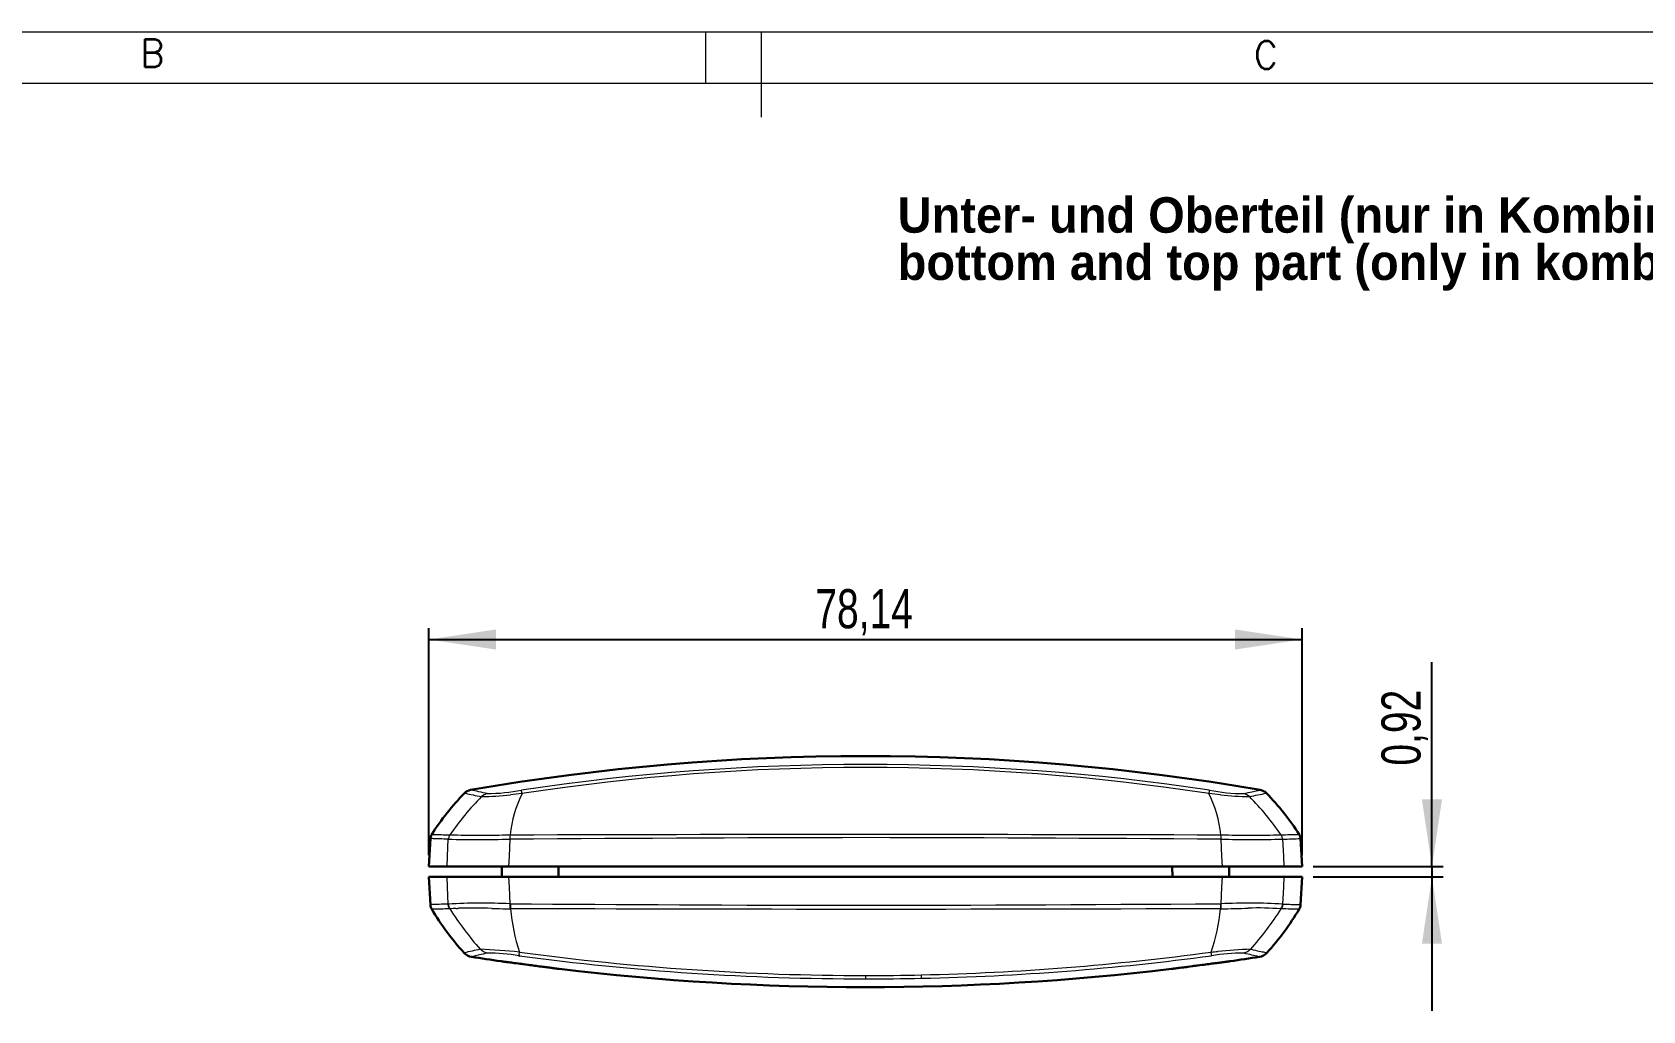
# Model space of a CAD drawing. Header units: millimetres. Extents: x 0 to 1188, y 0 to 841.
# Drawn here: x 144.5 to 288.7, y 753 to 840.6 of the extents above; entities that cross this region are included whole.
import ezdxf

# ---------------------------------------------------------------- set-up
doc = ezdxf.new("R2010")
doc.units = ezdxf.units.MM
doc.linetypes.add('SLD-Durchgehend', pattern=[0])
doc.styles.add('SLDTEXTSTYLE0', font='arialbd.ttf', dxfattribs={"width": 0.948})
doc.styles.add('SLDTEXTSTYLE2', font='simplex_.ttf', dxfattribs={"width": 0.95})
doc.styles.add('SLDTEXTSTYLE3', font='ARIALN.TTF', dxfattribs={"width": 0.87})
doc.dimstyles.new('SLDDIMSTYLE2', dxfattribs={"dimtxt": 3.5, "dimasz": 6, "dimexe": 0, "dimexo": 0.0625, "dimgap": 0.875, "dimtad": 1, "dimrnd": 1e-09, "dimzin": 12, "dimdsep": 46, "dimtxsty": 'SLDTEXTSTYLE3', "dimsah": 1, "dimcen": 0.09, "dimadec": 0, "dimazin": 3, "dimtfac": 1, "dimtofl": 0, "dimtmove": 0, "dimatfit": 3, "dimfxl": 0, "dimfrac": 2, "dimtolj": 1, "dimtzin": 12, "dimarcsym": 0})
doc.dimstyles.new('SLDDIMSTYLE3', dxfattribs={"dimtxt": 3.5, "dimasz": 6, "dimexe": 0, "dimexo": 0.0625, "dimgap": 0.875, "dimtad": 1, "dimrnd": 1e-09, "dimzin": 12, "dimdsep": 46, "dimtxsty": 'SLDTEXTSTYLE3', "dimsah": 1, "dimcen": 0.09, "dimadec": 0, "dimazin": 3, "dimtfac": 1, "dimtmove": 0, "dimatfit": 0, "dimfxl": 0, "dimfrac": 2, "dimtolj": 1, "dimtzin": 12, "dimarcsym": 0})

# ---------------------------------------------------------------- blocks, each defined once
blk = doc.blocks.new('_D_14')
for p, q in [((180.03, 766.91), (180.03, 787.23)), ((258.16, 766.91), (258.16, 787.23)), ((180.03, 786.23), (258.16, 786.23))]:
    blk.add_line(p, q)
for points in [[(180.03, 786.23), (186.03, 785.33), (186.03, 787.13)], [(258.16, 786.23), (252.16, 787.13), (252.16, 785.33)]]:
    blk.add_solid(points)
at = {"insert": (214.61, 790.74), "char_height": 3.5, "attachment_point": 1, "style": 'SLDTEXTSTYLE3'}
blk.add_mtext('78,14', dxfattribs=at)
blk = doc.blocks.new('_D_15')
for p, q in [((269.79, 765.91), (269.79, 784.19)), ((259.16, 765.91), (270.79, 765.91)), ((269.79, 765.91), (269.79, 764.99)), ((259.16, 764.99), (270.79, 764.99)), ((269.79, 764.99), (269.79, 752.99))]:
    blk.add_line(p, q)
for points in [[(269.79, 765.91), (270.69, 771.91), (268.89, 771.91)], [(269.79, 764.99), (268.89, 758.99), (270.69, 758.99)]]:
    blk.add_solid(points)
at = {"insert": (265.27, 774.94), "char_height": 3.5, "attachment_point": 1, "rotation": 90, "style": 'SLDTEXTSTYLE3'}
blk.add_mtext('0,92', dxfattribs=at)
blk = doc.blocks.new('SW_NOTE_15')
at = {"color": 0, "char_height": 3.175, "attachment_point": 1, "style": 'SLDTEXTSTYLE0'}
for s, insert in [('Unter- und Oberteil (nur in Kombination mit Zwischenring)', (0, 4.09)), ('bottom and top part (only in kombination with intermediate ring)', (0, -0.14))]:
    blk.add_mtext(s, dxfattribs=dict(at, insert=insert))

msp = doc.modelspace()

# ---------------------------------------------------------------- linework, layer by layer
at = {"color": 7, "linetype": 'SLD-Durchgehend', "lineweight": 0}
for p, q in [((1188.499, 840.6), (0.399, 840.6)), ((204.799, 836), (204.799, 840.6)), ((209.799, 833), (209.799, 840.6)), ((1183.799, 836), (24.799, 836)), ((181.751, 762.545), (181.766, 762.547)), ((187.271, 762.567), (187.318, 762.567)), ((250.872, 762.568), (250.921, 762.568)), ((256.426, 762.547), (256.442, 762.545)), ((253.583, 758.496), (253.593, 758.509))]:
    msp.add_line(p, q, dxfattribs=at)
at = {"color": 7, "linetype": 'SLD-Durchgehend', "lineweight": 30}
for p, q in [((183.217, 772.474), (183.217, 772.474)), ((254.975, 772.474), (254.975, 772.475)), ((254.975, 772.474), (254.975, 772.474)), ((180.158, 768.408), (180.028, 765.909)), ((258.165, 765.909), (258.034, 768.408)), ((180.028, 765.909), (181.659, 765.909)), ((181.659, 765.909), (187.162, 765.909)), ((186.553, 765.909), (186.561, 764.989)), ((187.162, 765.909), (251.031, 765.909)), ((191.631, 764.989), (191.639, 765.909)), ((246.553, 765.909), (246.561, 764.989)), ((251.031, 765.909), (256.533, 765.909)), ((251.631, 764.989), (251.639, 765.909)), ((256.533, 765.909), (258.165, 765.909)), ((180.028, 764.989), (180.159, 762.486)), ((180.028, 764.989), (181.659, 764.989)), ((181.659, 764.989), (187.162, 764.989)), ((187.162, 764.989), (251.031, 764.989)), ((251.031, 764.989), (256.533, 764.989)), ((256.533, 764.989), (258.165, 764.989)), ((258.034, 762.486), (258.165, 764.989)), ((183.168, 758.182), (183.168, 758.182)), ((183.169, 758.183), (183.169, 758.183)), ((255.023, 758.183), (255.023, 758.183))]:
    msp.add_line(p, q, dxfattribs=at)
at = {"color": 7, "linetype": 'SLD-Durchgehend', "lineweight": 0, "flags": 128}
for points in [[(188.36, 772.432), (188.328, 772.644), (188.314, 772.738)], [(249.838, 772.431), (249.87, 772.643), (249.884, 772.737)], [(252.941, 772.433), (253.144, 772.478), (253.333, 772.519), (253.507, 772.558), (253.667, 772.592), (253.812, 772.624), (253.941, 772.652), (254.056, 772.677), (254.155, 772.699), (254.239, 772.717), (254.308, 772.733), (254.363, 772.745), (254.401, 772.753), (254.424, 772.759), (254.431, 772.761), (254.431, 772.761)], [(185.251, 772.433), (184.973, 772.338), (184.735, 772.165)], [(253.458, 772.165), (253.219, 772.338), (252.941, 772.433)], [(181.766, 768.353), (181.562, 768.359), (181.372, 768.365), (181.195, 768.371), (181.032, 768.376), (180.883, 768.381), (180.748, 768.386), (180.627, 768.39), (180.52, 768.394), (180.427, 768.398), (180.347, 768.401), (180.281, 768.403), (180.229, 768.405), (180.191, 768.406), (180.168, 768.407), (180.159, 768.408), (180.159, 768.408)], [(180.276, 768.772), (180.276, 768.772), (180.284, 768.772), (180.307, 768.772), (180.344, 768.771), (180.395, 768.77), (180.461, 768.769), (180.54, 768.768), (180.634, 768.767), (180.741, 768.765), (180.863, 768.763), (180.998, 768.761), (181.15, 768.759), (181.317, 768.757), (181.498, 768.755), (181.693, 768.753), (181.903, 768.75)], [(181.659, 765.909), (181.7, 766.838), (181.766, 768.353)], [(181.906, 768.75), (181.809, 768.562), (181.769, 768.353)], [(187.272, 768.358), (187.204, 766.838), (187.162, 765.909)], [(187.286, 768.75), (187.276, 768.564), (187.272, 768.358)], [(250.92, 768.358), (248.807, 768.368), (246.693, 768.378), (244.577, 768.389), (242.46, 768.4), (240.341, 768.412), (238.219, 768.423), (236.095, 768.434), (233.97, 768.445), (231.845, 768.455), (229.719, 768.465), (227.607, 768.473), (225.494, 768.48), (223.381, 768.485), (221.268, 768.488), (219.155, 768.489), (217.038, 768.488), (214.922, 768.485), (212.806, 768.48), (210.691, 768.473), (208.576, 768.465), (206.442, 768.456), (204.31, 768.446), (202.178, 768.435), (200.047, 768.424), (197.917, 768.412), (195.785, 768.401), (193.655, 768.389), (191.526, 768.378), (189.398, 768.368), (187.272, 768.358)], [(187.286, 768.75), (189.407, 768.754), (191.531, 768.758), (193.655, 768.763), (195.782, 768.767), (197.909, 768.772), (200.041, 768.777), (202.174, 768.783), (204.308, 768.788), (206.442, 768.792), (208.578, 768.797), (210.689, 768.801), (212.802, 768.804), (214.914, 768.807), (217.027, 768.809), (219.14, 768.809), (221.256, 768.808), (223.371, 768.807), (225.487, 768.804), (227.602, 768.801), (229.717, 768.797), (231.839, 768.792), (233.96, 768.787), (236.081, 768.782), (238.201, 768.777), (240.319, 768.772), (242.44, 768.767), (244.559, 768.763), (246.676, 768.758), (248.792, 768.754), (250.907, 768.75)], [(250.92, 768.358), (250.916, 768.564), (250.906, 768.75)], [(251.031, 765.909), (250.989, 766.838), (250.92, 768.358)], [(256.423, 768.353), (256.383, 768.562), (256.287, 768.75)], [(256.426, 768.353), (256.493, 766.838), (256.533, 765.909)], [(181.766, 762.547), (181.7, 764.054), (181.659, 764.989)], [(187.162, 764.989), (187.204, 764.054), (187.271, 762.567)], [(250.921, 762.568), (250.988, 764.054), (251.031, 764.989)], [(256.533, 764.989), (256.492, 764.054), (256.426, 762.547)], [(181.894, 762.11), (181.793, 762.318), (181.751, 762.545)], [(187.318, 762.567), (189.205, 762.557), (191.093, 762.548), (192.982, 762.538), (194.872, 762.528), (196.764, 762.518), (198.658, 762.508), (200.553, 762.497), (202.45, 762.488), (204.346, 762.478), (206.244, 762.469), (208.468, 762.459), (210.694, 762.45), (212.919, 762.443), (215.146, 762.438), (217.372, 762.434), (219.602, 762.434), (221.831, 762.436), (224.061, 762.44), (226.29, 762.446), (228.519, 762.454), (230.758, 762.463), (232.995, 762.474), (235.232, 762.485), (237.468, 762.497), (239.703, 762.509), (241.94, 762.521), (244.175, 762.533), (246.409, 762.545), (248.642, 762.557), (250.872, 762.568)], [(187.318, 762.567), (187.322, 762.331), (187.333, 762.117)], [(250.872, 762.568), (250.868, 762.332), (250.857, 762.118)], [(256.442, 762.545), (256.4, 762.318), (256.299, 762.11)], [(256.442, 762.545), (256.655, 762.538), (256.854, 762.531), (257.037, 762.525), (257.204, 762.519), (257.356, 762.513), (257.493, 762.508), (257.615, 762.503), (257.721, 762.499), (257.811, 762.495), (257.886, 762.492), (257.947, 762.489), (257.992, 762.488), (258.02, 762.486), (258.033, 762.486), (258.032, 762.486)], [(181.911, 762.11), (181.894, 762.11), (181.894, 762.11)], [(187.333, 762.117), (187.333, 762.117), (187.28, 762.117)], [(250.857, 762.118), (248.632, 762.114), (246.404, 762.11), (244.175, 762.106), (241.944, 762.102), (239.712, 762.097), (237.475, 762.092), (235.237, 762.088), (232.998, 762.083), (230.758, 762.078), (228.517, 762.074), (226.292, 762.071), (224.067, 762.068), (221.841, 762.066), (219.615, 762.065), (217.39, 762.065), (215.16, 762.067), (212.931, 762.069), (210.703, 762.073), (208.475, 762.076), (206.247, 762.081), (204.353, 762.085), (202.459, 762.088), (200.566, 762.092), (198.674, 762.096), (196.783, 762.1), (194.891, 762.104), (192.999, 762.107), (191.109, 762.111), (189.22, 762.114), (187.333, 762.117)], [(250.913, 762.118), (250.857, 762.118), (250.857, 762.118)], [(256.299, 762.11), (256.299, 762.11), (256.281, 762.11)], [(257.91, 762.088), (257.911, 762.088), (257.899, 762.088), (257.871, 762.088), (257.828, 762.089), (257.769, 762.09), (257.694, 762.091), (257.603, 762.093), (257.497, 762.094), (257.375, 762.096), (257.238, 762.098), (257.082, 762.1), (256.911, 762.102), (256.723, 762.105), (256.519, 762.107), (256.299, 762.11)], [(185.256, 758.151), (185.063, 758.105), (184.884, 758.062), (184.719, 758.023), (184.567, 757.988), (184.43, 757.955), (184.307, 757.926), (184.199, 757.901), (184.105, 757.879), (184.025, 757.86), (183.959, 757.844), (183.908, 757.832), (183.873, 757.823), (183.851, 757.818), (183.846, 757.816)], [(185.256, 758.151), (184.906, 758.269), (184.61, 758.495)], [(188.099, 757.923), (188.107, 758.021), (188.132, 758.242)], [(250.07, 757.921), (250.062, 758.021), (250.037, 758.246)], [(250.039, 758.246), (250.039, 758.246), (250.184, 758.259), (250.328, 758.271), (250.473, 758.284), (250.616, 758.297), (250.616, 758.297)], [(253.58, 758.496), (253.284, 758.27), (252.933, 758.151)], [(254.346, 757.816), (254.347, 757.816), (254.337, 757.819), (254.311, 757.825), (254.269, 757.835), (254.211, 757.849), (254.136, 757.867), (254.045, 757.889), (253.937, 757.914), (253.813, 757.943), (253.67, 757.977), (253.51, 758.015), (253.334, 758.056), (253.142, 758.102), (252.933, 758.151)], [(253.58, 758.496), (253.79, 758.451), (253.984, 758.41), (254.161, 758.372), (254.322, 758.337), (254.467, 758.306), (254.595, 758.278), (254.707, 758.254), (254.802, 758.233), (254.88, 758.216), (254.941, 758.202), (254.986, 758.192), (255.014, 758.185), (255.024, 758.182), (255.023, 758.183)]]:
    msp.add_lwpolyline(points, dxfattribs=at)
at = {"color": 7, "linetype": 'SLD-Durchgehend', "lineweight": 30, "flags": 128}
for points in [[(186.452, 757.427), (186.461, 757.426), (186.487, 757.422), (186.516, 757.419), (186.552, 757.414), (186.597, 757.408), (186.676, 757.398), (186.772, 757.385), (186.846, 757.375), (186.928, 757.364), (187.016, 757.353), (187.158, 757.334), (187.312, 757.314), (187.424, 757.299), (187.542, 757.283), (187.665, 757.267), (187.853, 757.242), (188.05, 757.216), (188.189, 757.198), (188.331, 757.179), (188.475, 757.161), (188.69, 757.132), (188.908, 757.103), (189.058, 757.084), (189.209, 757.064), (189.358, 757.044), (189.504, 757.025), (189.648, 757.006), (189.79, 756.987), (189.934, 756.968), (190.075, 756.95), (190.213, 756.932), (190.343, 756.915), (190.47, 756.898), (190.592, 756.882), (190.712, 756.866), (190.828, 756.851), (190.937, 756.836), (191.037, 756.823), (191.131, 756.811), (191.219, 756.799), (191.302, 756.788), (191.378, 756.779), (191.446, 756.77), (191.531, 756.758), (191.599, 756.749), (191.636, 756.745), (191.664, 756.741), (191.684, 756.738), (191.695, 756.737), (191.699, 756.736), (191.699, 756.736)], [(188.065, 757.942), (188.162, 757.913), (188.169, 757.911)], [(246.494, 756.736), (246.497, 756.737), (246.508, 756.738), (246.539, 756.742), (246.588, 756.749), (246.631, 756.754), (246.682, 756.761), (246.742, 756.769), (246.842, 756.782), (246.957, 756.797), (247.044, 756.809), (247.139, 756.821), (247.239, 756.834), (247.397, 756.855), (247.566, 756.877), (247.688, 756.893), (247.815, 756.91), (247.946, 756.927), (248.145, 756.954), (248.351, 756.981), (248.495, 757), (248.642, 757.019), (248.789, 757.038), (249.008, 757.067), (249.228, 757.096), (249.378, 757.116), (249.527, 757.135), (249.675, 757.155), (249.817, 757.174), (249.958, 757.192), (250.095, 757.21), (250.234, 757.229), (250.369, 757.246), (250.499, 757.264), (250.622, 757.28), (250.739, 757.295), (250.852, 757.31), (250.962, 757.325), (251.067, 757.338), (251.165, 757.351), (251.294, 757.368), (251.409, 757.383), (251.478, 757.393), (251.54, 757.401), (251.593, 757.408), (251.657, 757.416), (251.703, 757.422), (251.724, 757.425), (251.737, 757.427), (251.741, 757.427), (251.741, 757.427)]]:
    msp.add_lwpolyline(points, dxfattribs=at)
at = {"color": 7, "linetype": 'SLD-Durchgehend', "lineweight": 30}
for centre, radius, start, end in [((219.096, 568.799), 207, 80.17151, 99.8285), ((183.928, 771.783), 0.992, 99.67727, 135.77039), ((254.262, 771.779), 0.996, 44.2858, 80.21832), ((199.593, 756.444), 22.916, 135.60969, 147.45302), ((238.599, 756.443), 22.917, 32.54716, 44.39035), ((180.904, 768.369), 0.746, 147.32087, 177.06523), ((257.291, 768.371), 0.743, 2.84194, 32.72651), ((181.01, 762.529), 0.853, 182.86441, 211.18177), ((257.186, 762.527), 0.848, 328.77065, 357.24879), ((201.741, 774.935), 25.012, 210.90856, 222.05129), ((236.45, 774.936), 25.014, 317.94949, 329.09119), ((184.018, 758.945), 1.142, 221.9198, 261.36224), ((254.174, 758.947), 1.144, 278.65083, 318.02983), ((219.096, 985.099), 230, 261.18412, 261.84033), ((219.096, 985.099), 230, 263.15869, 276.84139), ((219.096, 985.099), 230, 278.15975, 278.81586)]:
    msp.add_arc(centre, radius, start, end, dxfattribs=at)
at = {"color": 7, "linetype": 'SLD-Durchgehend', "lineweight": 0}
for centre, radius, start, end in [((219.096, 568.544), 206.501, 81.42551, 98.5728), ((219.096, 572.3), 202.478, 81.26699, 98.73302), ((107.88, 424.373), 356.556, 77.46736, 77.71249), ((184.999, 790.514), 18.083, 270.8002, 280.56428), ((253.101, 789.574), 17.142, 259.18305, 269.46394), ((204.223, 753.14), 27.235, 135.68999, 145.02976), ((201.991, 860.855), 90.353, 258.00768, 258.99011), ((184.579, 794.667), 22.503, 270.3968, 277.00581), ((198.564, 767.458), 11.352, 154.01776, 173.46331), ((199.44, 651.34), 121.598, 95.22823, 95.71874), ((235.282, 615.124), 157.98, 84.33777, 84.71544), ((239.728, 767.487), 11.249, 6.44761, 26.0723), ((253.658, 795.355), 23.191, 263.09284, 269.50482), ((232.374, 879.661), 109.543, 281.09632, 281.90651), ((233.968, 753.14), 27.236, 34.97018, 44.30989), ((184.427, 885.178), 116.855, 268.69643, 271.39501), ((184.597, 860.947), 92.236, 268.32798, 271.6704), ((253.595, 863.503), 94.791, 268.37467, 271.62695), ((253.769, 889.835), 121.511, 268.6567, 271.25186), ((252.666, 1101.289), 332.558, 270.62435, 270.90472), ((250.339, 972.527), 204.265, 271.70761, 272.15855), ((188.382, 562.163), 200.492, 91.89531, 92.35013), ((184.72, 709.021), 53.607, 87.27207, 93.15856), ((182.641, 762.596), 0.876, 183.24752, 213.6742), ((193.75, 762.468), 6.48, 179.12107, 183.10144), ((244.443, 762.466), 6.479, 356.92312, 0.90763), ((253.456, 707.239), 55.387, 86.92615, 92.62328), ((255.551, 762.596), 0.876, 326.31534, 356.74027), ((185.105, 466.735), 295.392, 90.62283, 90.93568), ((208.77, 779.48), 32, 212.87457, 220.97653), ((183.154, 748.956), 13.213, 92.93645, 95.39695), ((182.446, 764.199), 2.047, 270.887, 276.60358), ((184.093, 722.791), 39.4, 87.73784, 92.0538), ((185.941, 764.332), 2.192, 262.33532, 272.2454), ((188.726, 868.576), 106.468, 268.54729, 269.2218), ((204.296, 763.595), 17.027, 184.9787, 198.32381), ((234.563, 763.54), 16.357, 341.11451, 355.01044), ((247.74, 933.236), 171.148, 271.0623, 271.87733), ((254.208, 736.735), 25.46, 85.33162, 91.94015), ((229.791, 779.228), 31.555, 318.92605, 327.1457), ((202.73, 671.524), 88.839, 101.76877, 102.71965), ((182.665, 706.899), 51.633, 83.92157, 87.84077), ((185.435, 742.549), 15.603, 80.16883, 90.65534), ((219.248, 988.422), 232.274, 262.30153, 269.9621), ((218.679, 990.892), 234.75, 271.3246, 277.67618), ((252.753, 742.471), 15.681, 89.34047, 99.84535), ((254.746, 718.895), 39.618, 91.68675, 95.98225), ((219.013, 987.311), 231.462, 262.32478, 270.02049), ((219.18, 987.292), 231.442, 271.2203, 277.67043), ((219.057, 980.489), 224.341, 270.00975, 271.28953), ((310.261, 756.148), 91.166, 180.0001, 180.188), ((219.084, 989.546), 233.697, 270.00277, 271.23202), ((209.747, 755.891), 14.362, 0.04847, 1.25244)]:
    msp.add_arc(centre, radius, start, end, dxfattribs=at)

# ---------------------------------------------------------------- block references
msp.add_blockref('SW_NOTE_15', (221.977, 821.733))

# ---------------------------------------------------------------- texts
at = {"color": 7, "linetype": 'Continuous', "lineweight": 0, "char_height": 2.5, "attachment_point": 1, "style": 'SLDTEXTSTYLE2'}
for s, insert in [('B', (154.195, 839.967)), ('C', (253.855, 839.81))]:
    msp.add_mtext(s, dxfattribs=dict(at, insert=insert))

# ---------------------------------------------------------------- dimensions: what is measured, and where the dimension line sits
dim = msp.add_linear_dim(base=(258.165, 786.228), p1=(180.028, 765.909), p2=(258.165, 765.909), dimstyle='SLDDIMSTYLE2')
dim.commit()
dim.dimension.update_dxf_attribs({"geometry": '_D_14', "text_midpoint": (219.539, 786.228), "dimtype": 160})
dim = msp.add_linear_dim(base=(269.786, 764.989), p1=(258.165, 765.909), p2=(258.165, 764.989), angle=90, dimstyle='SLDDIMSTYLE3')
dim.commit()
dim.dimension.update_dxf_attribs({"geometry": '_D_15', "text_midpoint": (269.786, 778.77), "dimtype": 160})

doc.saveas('drawing.dxf')
